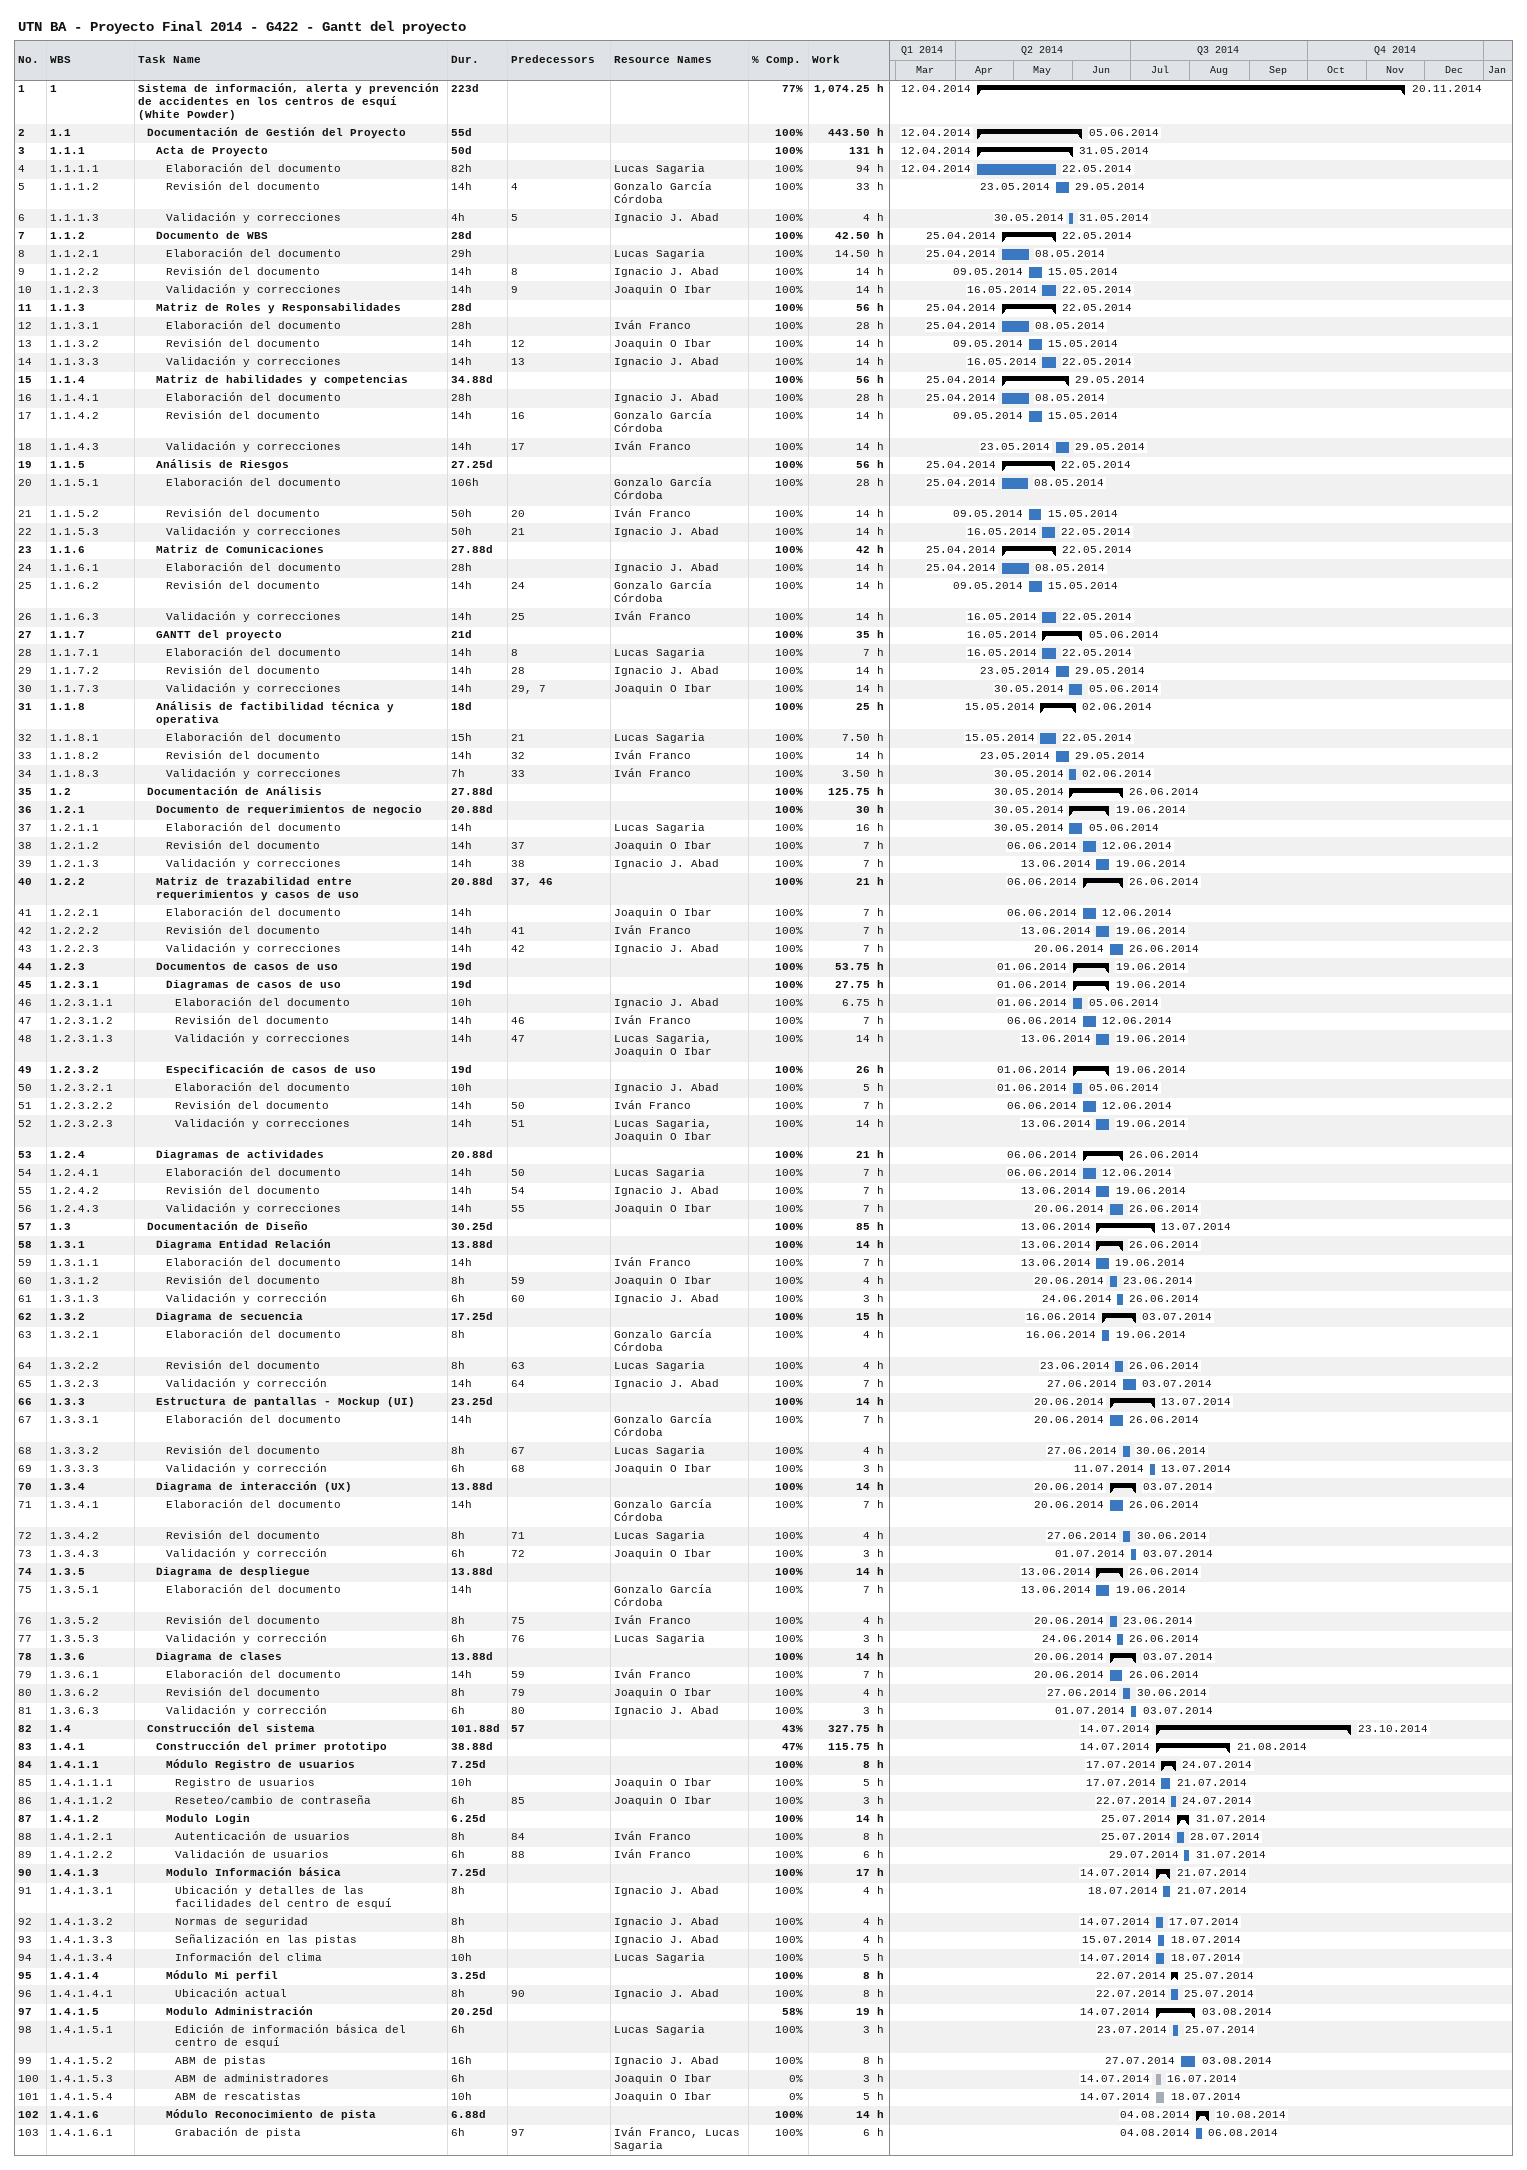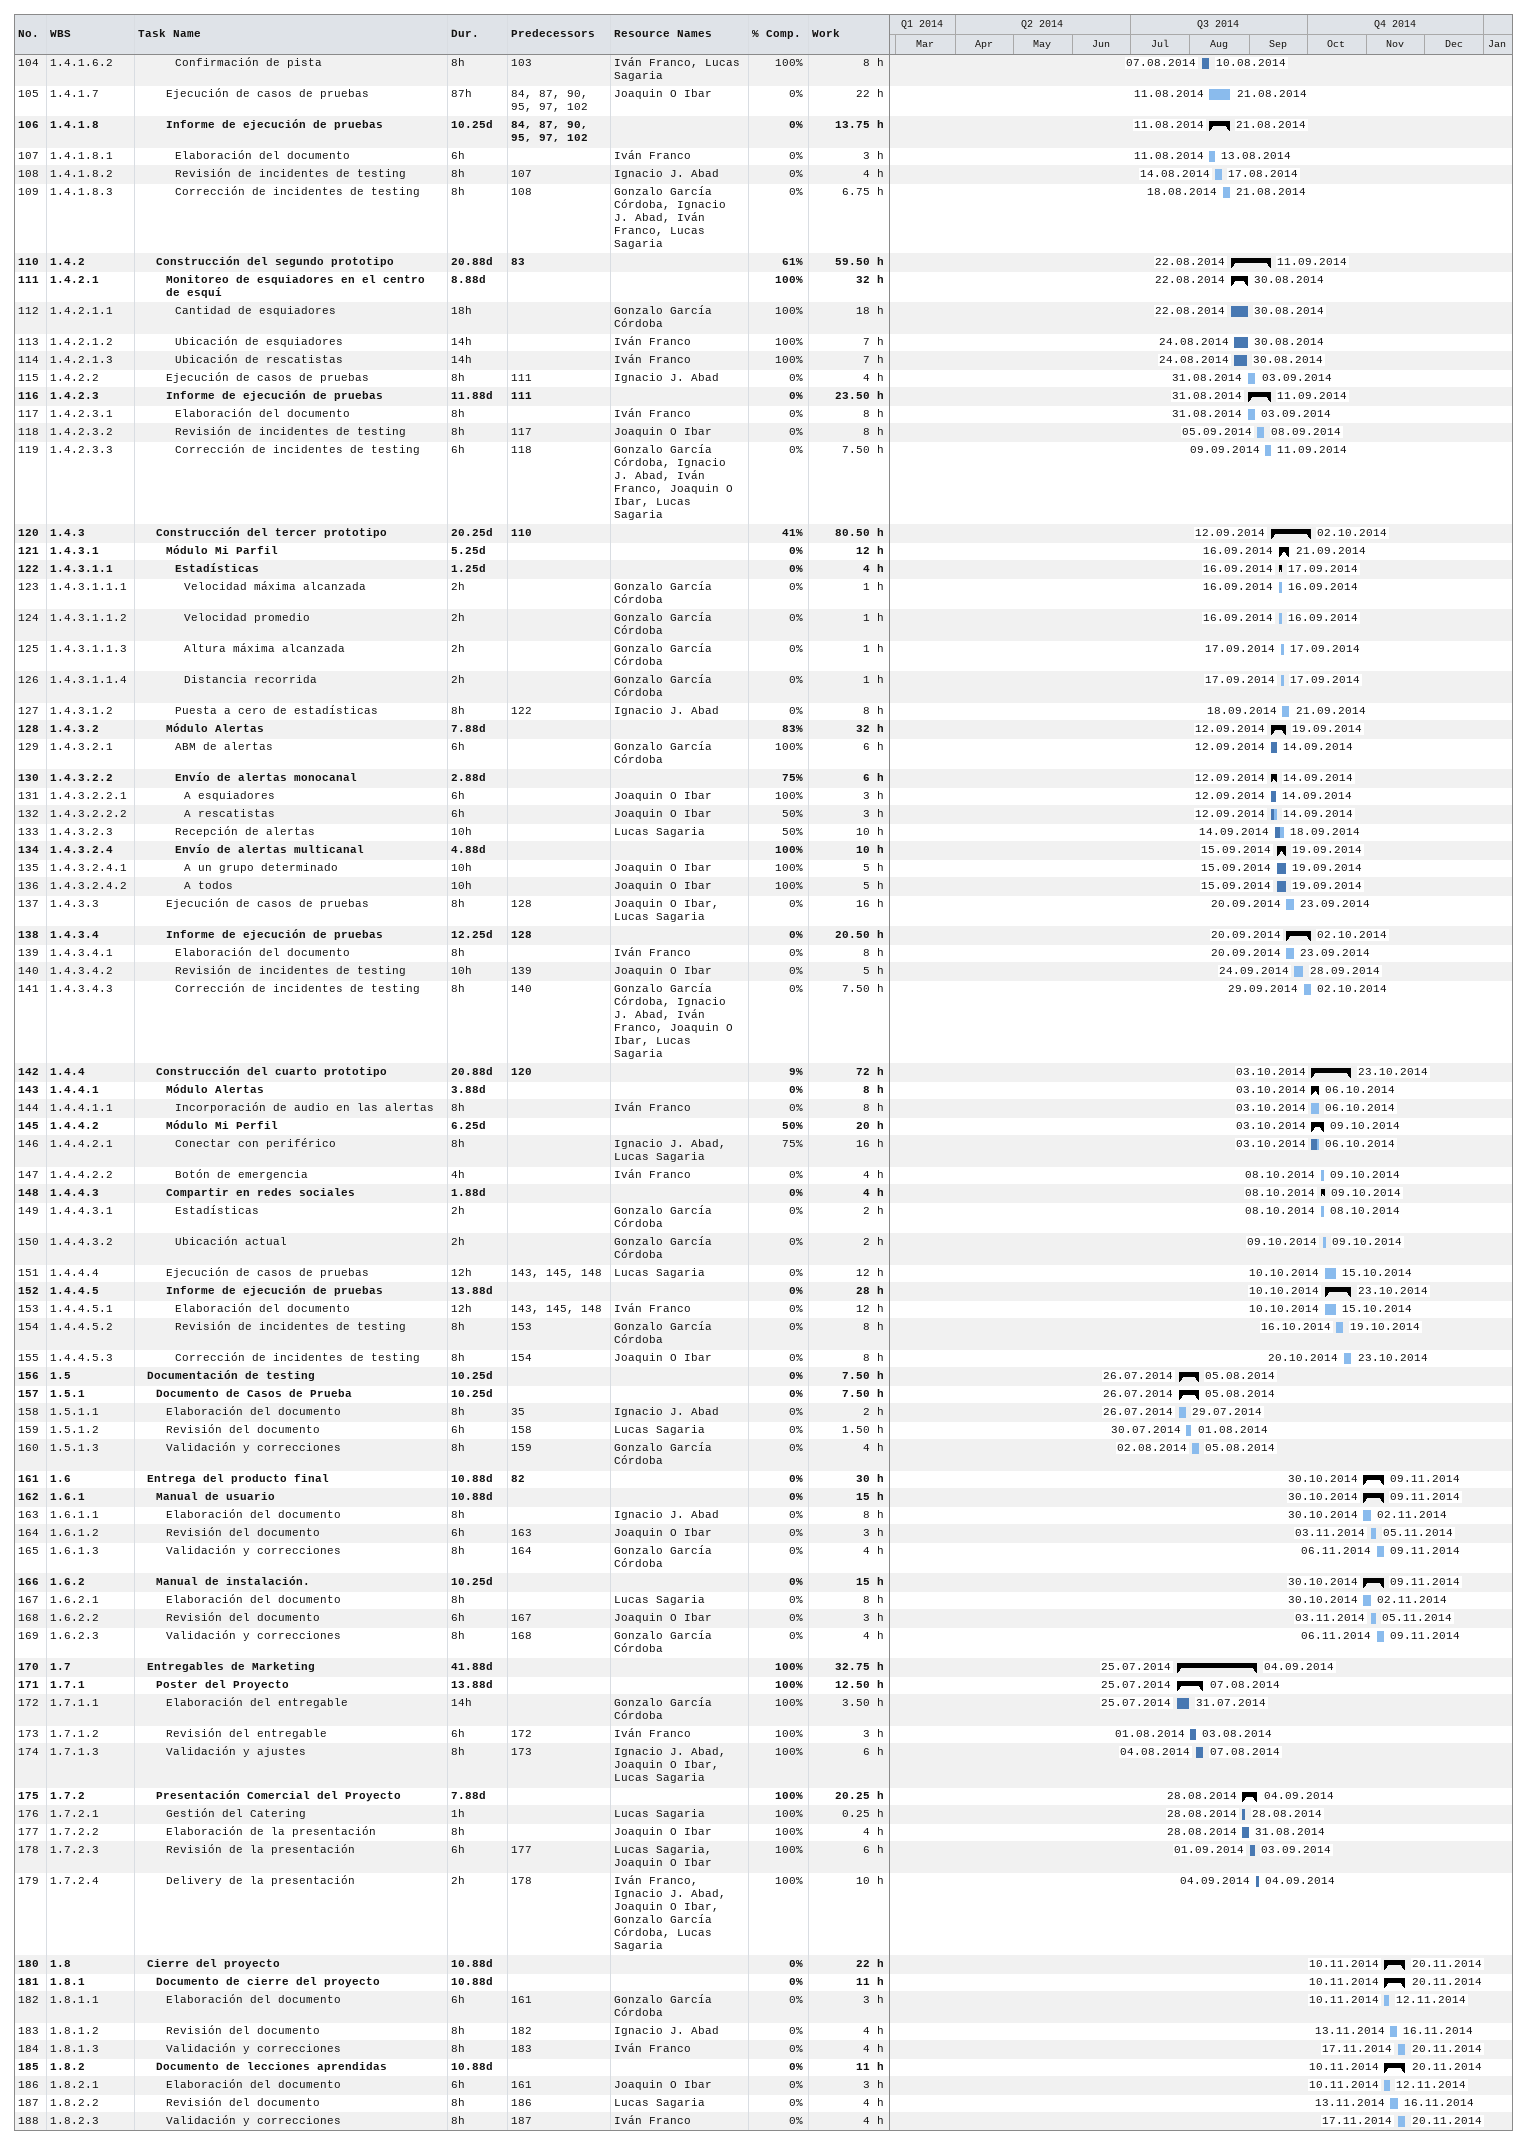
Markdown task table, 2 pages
UTN BA - Proyecto Final 2014 - G422 - Gantt del proyecto

| ID | WBS | Task | Duration | Start | Finish | Predecessors | Resources | % complete | Work (h) |
|---|---|---|---|---|---|---|---|---|---|
| 1 | 1 | **Sistema de información, alerta y prevención de accidentes en los centros de esquí (White Powder)** | 223d | 2014-04-12 | 2014-11-20 |  |  | 77 | 1074.25 |
| 2 | 1.1 | **Documentación de Gestión del Proyecto** | 55d | 2014-04-12 | 2014-06-05 |  |  | 100 | 443.50 |
| 3 | 1.1.1 | **Acta de Proyecto** | 50d | 2014-04-12 | 2014-05-31 |  |  | 100 | 131 |
| 4 | 1.1.1.1 | Elaboración del documento | 82h | 2014-04-12 | 2014-05-22 |  | Lucas Sagaria | 100 | 94 |
| 5 | 1.1.1.2 | Revisión del documento | 14h | 2014-05-23 | 2014-05-29 | 4 | Gonzalo García Córdoba | 100 | 33 |
| 6 | 1.1.1.3 | Validación y correcciones | 4h | 2014-05-30 | 2014-05-31 | 5 | Ignacio J. Abad | 100 | 4 |
| 7 | 1.1.2 | **Documento de WBS** | 28d | 2014-04-25 | 2014-05-22 |  |  | 100 | 42.50 |
| 8 | 1.1.2.1 | Elaboración del documento | 29h | 2014-04-25 | 2014-05-08 |  | Lucas Sagaria | 100 | 14.50 |
| 9 | 1.1.2.2 | Revisión del documento | 14h | 2014-05-09 | 2014-05-15 | 8 | Ignacio J. Abad | 100 | 14 |
| 10 | 1.1.2.3 | Validación y correcciones | 14h | 2014-05-16 | 2014-05-22 | 9 | Joaquin O Ibar | 100 | 14 |
| 11 | 1.1.3 | **Matriz de Roles y Responsabilidades** | 28d | 2014-04-25 | 2014-05-22 |  |  | 100 | 56 |
| 12 | 1.1.3.1 | Elaboración del documento | 28h | 2014-04-25 | 2014-05-08 |  | Iván Franco | 100 | 28 |
| 13 | 1.1.3.2 | Revisión del documento | 14h | 2014-05-09 | 2014-05-15 | 12 | Joaquin O Ibar | 100 | 14 |
| 14 | 1.1.3.3 | Validación y correcciones | 14h | 2014-05-16 | 2014-05-22 | 13 | Ignacio J. Abad | 100 | 14 |
| 15 | 1.1.4 | **Matriz de habilidades y competencias** | 34.88d | 2014-04-25 | 2014-05-29 |  |  | 100 | 56 |
| 16 | 1.1.4.1 | Elaboración del documento | 28h | 2014-04-25 | 2014-05-08 |  | Ignacio J. Abad | 100 | 28 |
| 17 | 1.1.4.2 | Revisión del documento | 14h | 2014-05-09 | 2014-05-15 | 16 | Gonzalo García Córdoba | 100 | 14 |
| 18 | 1.1.4.3 | Validación y correcciones | 14h | 2014-05-23 | 2014-05-29 | 17 | Iván Franco | 100 | 14 |
| 19 | 1.1.5 | **Análisis de Riesgos** | 27.25d | 2014-04-25 | 2014-05-22 |  |  | 100 | 56 |
| 20 | 1.1.5.1 | Elaboración del documento | 106h | 2014-04-25 | 2014-05-08 |  | Gonzalo García Córdoba | 100 | 28 |
| 21 | 1.1.5.2 | Revisión del documento | 50h | 2014-05-09 | 2014-05-15 | 20 | Iván Franco | 100 | 14 |
| 22 | 1.1.5.3 | Validación y correcciones | 50h | 2014-05-16 | 2014-05-22 | 21 | Ignacio J. Abad | 100 | 14 |
| 23 | 1.1.6 | **Matriz de Comunicaciones** | 27.88d | 2014-04-25 | 2014-05-22 |  |  | 100 | 42 |
| 24 | 1.1.6.1 | Elaboración del documento | 28h | 2014-04-25 | 2014-05-08 |  | Ignacio J. Abad | 100 | 14 |
| 25 | 1.1.6.2 | Revisión del documento | 14h | 2014-05-09 | 2014-05-15 | 24 | Gonzalo García Córdoba | 100 | 14 |
| 26 | 1.1.6.3 | Validación y correcciones | 14h | 2014-05-16 | 2014-05-22 | 25 | Iván Franco | 100 | 14 |
| 27 | 1.1.7 | **GANTT del proyecto** | 21d | 2014-05-16 | 2014-06-05 |  |  | 100 | 35 |
| 28 | 1.1.7.1 | Elaboración del documento | 14h | 2014-05-16 | 2014-05-22 | 8 | Lucas Sagaria | 100 | 7 |
| 29 | 1.1.7.2 | Revisión del documento | 14h | 2014-05-23 | 2014-05-29 | 28 | Ignacio J. Abad | 100 | 14 |
| 30 | 1.1.7.3 | Validación y correcciones | 14h | 2014-05-30 | 2014-06-05 | 29, 7 | Joaquin O Ibar | 100 | 14 |
| 31 | 1.1.8 | **Análisis de factibilidad técnica y operativa** | 18d | 2014-05-15 | 2014-06-02 |  |  | 100 | 25 |
| 32 | 1.1.8.1 | Elaboración del documento | 15h | 2014-05-15 | 2014-05-22 | 21 | Lucas Sagaria | 100 | 7.50 |
| 33 | 1.1.8.2 | Revisión del documento | 14h | 2014-05-23 | 2014-05-29 | 32 | Iván Franco | 100 | 14 |
| 34 | 1.1.8.3 | Validación y correcciones | 7h | 2014-05-30 | 2014-06-02 | 33 | Iván Franco | 100 | 3.50 |
| 35 | 1.2 | **Documentación de Análisis** | 27.88d | 2014-05-30 | 2014-06-26 |  |  | 100 | 125.75 |
| 36 | 1.2.1 | **Documento de requerimientos de negocio** | 20.88d | 2014-05-30 | 2014-06-19 |  |  | 100 | 30 |
| 37 | 1.2.1.1 | Elaboración del documento | 14h | 2014-05-30 | 2014-06-05 |  | Lucas Sagaria | 100 | 16 |
| 38 | 1.2.1.2 | Revisión del documento | 14h | 2014-06-06 | 2014-06-12 | 37 | Joaquin O Ibar | 100 | 7 |
| 39 | 1.2.1.3 | Validación y correcciones | 14h | 2014-06-13 | 2014-06-19 | 38 | Ignacio J. Abad | 100 | 7 |
| 40 | 1.2.2 | **Matriz de trazabilidad entre requerimientos y casos de uso** | 20.88d | 2014-06-06 | 2014-06-26 | 37, 46 |  | 100 | 21 |
| 41 | 1.2.2.1 | Elaboración del documento | 14h | 2014-06-06 | 2014-06-12 |  | Joaquin O Ibar | 100 | 7 |
| 42 | 1.2.2.2 | Revisión del documento | 14h | 2014-06-13 | 2014-06-19 | 41 | Iván Franco | 100 | 7 |
| 43 | 1.2.2.3 | Validación y correcciones | 14h | 2014-06-20 | 2014-06-26 | 42 | Ignacio J. Abad | 100 | 7 |
| 44 | 1.2.3 | **Documentos de casos de uso** | 19d | 2014-06-01 | 2014-06-19 |  |  | 100 | 53.75 |
| 45 | 1.2.3.1 | **Diagramas de casos de uso** | 19d | 2014-06-01 | 2014-06-19 |  |  | 100 | 27.75 |
| 46 | 1.2.3.1.1 | Elaboración del documento | 10h | 2014-06-01 | 2014-06-05 |  | Ignacio J. Abad | 100 | 6.75 |
| 47 | 1.2.3.1.2 | Revisión del documento | 14h | 2014-06-06 | 2014-06-12 | 46 | Iván Franco | 100 | 7 |
| 48 | 1.2.3.1.3 | Validación y correcciones | 14h | 2014-06-13 | 2014-06-19 | 47 | Lucas Sagaria, Joaquin O Ibar | 100 | 14 |
| 49 | 1.2.3.2 | **Especificación de casos de uso** | 19d | 2014-06-01 | 2014-06-19 |  |  | 100 | 26 |
| 50 | 1.2.3.2.1 | Elaboración del documento | 10h | 2014-06-01 | 2014-06-05 |  | Ignacio J. Abad | 100 | 5 |
| 51 | 1.2.3.2.2 | Revisión del documento | 14h | 2014-06-06 | 2014-06-12 | 50 | Iván Franco | 100 | 7 |
| 52 | 1.2.3.2.3 | Validación y correcciones | 14h | 2014-06-13 | 2014-06-19 | 51 | Lucas Sagaria, Joaquin O Ibar | 100 | 14 |
| 53 | 1.2.4 | **Diagramas de actividades** | 20.88d | 2014-06-06 | 2014-06-26 |  |  | 100 | 21 |
| 54 | 1.2.4.1 | Elaboración del documento | 14h | 2014-06-06 | 2014-06-12 | 50 | Lucas Sagaria | 100 | 7 |
| 55 | 1.2.4.2 | Revisión del documento | 14h | 2014-06-13 | 2014-06-19 | 54 | Ignacio J. Abad | 100 | 7 |
| 56 | 1.2.4.3 | Validación y correcciones | 14h | 2014-06-20 | 2014-06-26 | 55 | Joaquin O Ibar | 100 | 7 |
| 57 | 1.3 | **Documentación de Diseño** | 30.25d | 2014-06-13 | 2014-07-13 |  |  | 100 | 85 |
| 58 | 1.3.1 | **Diagrama Entidad Relación** | 13.88d | 2014-06-13 | 2014-06-26 |  |  | 100 | 14 |
| 59 | 1.3.1.1 | Elaboración del documento | 14h | 2014-06-13 | 2014-06-19 |  | Iván Franco | 100 | 7 |
| 60 | 1.3.1.2 | Revisión del documento | 8h | 2014-06-20 | 2014-06-23 | 59 | Joaquin O Ibar | 100 | 4 |
| 61 | 1.3.1.3 | Validación y corrección | 6h | 2014-06-24 | 2014-06-26 | 60 | Ignacio J. Abad | 100 | 3 |
| 62 | 1.3.2 | **Diagrama de secuencia** | 17.25d | 2014-06-16 | 2014-07-03 |  |  | 100 | 15 |
| 63 | 1.3.2.1 | Elaboración del documento | 8h | 2014-06-16 | 2014-06-19 |  | Gonzalo García Córdoba | 100 | 4 |
| 64 | 1.3.2.2 | Revisión del documento | 8h | 2014-06-23 | 2014-06-26 | 63 | Lucas Sagaria | 100 | 4 |
| 65 | 1.3.2.3 | Validación y corrección | 14h | 2014-06-27 | 2014-07-03 | 64 | Ignacio J. Abad | 100 | 7 |
| 66 | 1.3.3 | **Estructura de pantallas - Mockup (UI)** | 23.25d | 2014-06-20 | 2014-07-13 |  |  | 100 | 14 |
| 67 | 1.3.3.1 | Elaboración del documento | 14h | 2014-06-20 | 2014-06-26 |  | Gonzalo García Córdoba | 100 | 7 |
| 68 | 1.3.3.2 | Revisión del documento | 8h | 2014-06-27 | 2014-06-30 | 67 | Lucas Sagaria | 100 | 4 |
| 69 | 1.3.3.3 | Validación y corrección | 6h | 2014-07-11 | 2014-07-13 | 68 | Joaquin O Ibar | 100 | 3 |
| 70 | 1.3.4 | **Diagrama de interacción (UX)** | 13.88d | 2014-06-20 | 2014-07-03 |  |  | 100 | 14 |
| 71 | 1.3.4.1 | Elaboración del documento | 14h | 2014-06-20 | 2014-06-26 |  | Gonzalo García Córdoba | 100 | 7 |
| 72 | 1.3.4.2 | Revisión del documento | 8h | 2014-06-27 | 2014-06-30 | 71 | Lucas Sagaria | 100 | 4 |
| 73 | 1.3.4.3 | Validación y corrección | 6h | 2014-07-01 | 2014-07-03 | 72 | Joaquin O Ibar | 100 | 3 |
| 74 | 1.3.5 | **Diagrama de despliegue** | 13.88d | 2014-06-13 | 2014-06-26 |  |  | 100 | 14 |
| 75 | 1.3.5.1 | Elaboración del documento | 14h | 2014-06-13 | 2014-06-19 |  | Gonzalo García Córdoba | 100 | 7 |
| 76 | 1.3.5.2 | Revisión del documento | 8h | 2014-06-20 | 2014-06-23 | 75 | Iván Franco | 100 | 4 |
| 77 | 1.3.5.3 | Validación y corrección | 6h | 2014-06-24 | 2014-06-26 | 76 | Lucas Sagaria | 100 | 3 |
| 78 | 1.3.6 | **Diagrama de clases** | 13.88d | 2014-06-20 | 2014-07-03 |  |  | 100 | 14 |
| 79 | 1.3.6.1 | Elaboración del documento | 14h | 2014-06-20 | 2014-06-26 | 59 | Iván Franco | 100 | 7 |
| 80 | 1.3.6.2 | Revisión del documento | 8h | 2014-06-27 | 2014-06-30 | 79 | Joaquin O Ibar | 100 | 4 |
| 81 | 1.3.6.3 | Validación y corrección | 6h | 2014-07-01 | 2014-07-03 | 80 | Ignacio J. Abad | 100 | 3 |
| 82 | 1.4 | **Construcción del sistema** | 101.88d | 2014-07-14 | 2014-10-23 | 57 |  | 43 | 327.75 |
| 83 | 1.4.1 | **Construcción del primer prototipo** | 38.88d | 2014-07-14 | 2014-08-21 |  |  | 47 | 115.75 |
| 84 | 1.4.1.1 | **Módulo Registro de usuarios** | 7.25d | 2014-07-17 | 2014-07-24 |  |  | 100 | 8 |
| 85 | 1.4.1.1.1 | Registro de usuarios | 10h | 2014-07-17 | 2014-07-21 |  | Joaquin O Ibar | 100 | 5 |
| 86 | 1.4.1.1.2 | Reseteo/cambio de contraseña | 6h | 2014-07-22 | 2014-07-24 | 85 | Joaquin O Ibar | 100 | 3 |
| 87 | 1.4.1.2 | **Modulo Login** | 6.25d | 2014-07-25 | 2014-07-31 |  |  | 100 | 14 |
| 88 | 1.4.1.2.1 | Autenticación de usuarios | 8h | 2014-07-25 | 2014-07-28 | 84 | Iván Franco | 100 | 8 |
| 89 | 1.4.1.2.2 | Validación de usuarios | 6h | 2014-07-29 | 2014-07-31 | 88 | Iván Franco | 100 | 6 |
| 90 | 1.4.1.3 | **Modulo Información básica** | 7.25d | 2014-07-14 | 2014-07-21 |  |  | 100 | 17 |
| 91 | 1.4.1.3.1 | Ubicación y detalles de las facilidades del centro de esquí | 8h | 2014-07-18 | 2014-07-21 |  | Ignacio J. Abad | 100 | 4 |
| 92 | 1.4.1.3.2 | Normas de seguridad | 8h | 2014-07-14 | 2014-07-17 |  | Ignacio J. Abad | 100 | 4 |
| 93 | 1.4.1.3.3 | Señalización en las pistas | 8h | 2014-07-15 | 2014-07-18 |  | Ignacio J. Abad | 100 | 4 |
| 94 | 1.4.1.3.4 | Información del clima | 10h | 2014-07-14 | 2014-07-18 |  | Lucas Sagaria | 100 | 5 |
| 95 | 1.4.1.4 | **Módulo Mi perfil** | 3.25d | 2014-07-22 | 2014-07-25 |  |  | 100 | 8 |
| 96 | 1.4.1.4.1 | Ubicación actual | 8h | 2014-07-22 | 2014-07-25 | 90 | Ignacio J. Abad | 100 | 8 |
| 97 | 1.4.1.5 | **Modulo Administración** | 20.25d | 2014-07-14 | 2014-08-03 |  |  | 58 | 19 |
| 98 | 1.4.1.5.1 | Edición de información básica del centro de esquí | 6h | 2014-07-23 | 2014-07-25 |  | Lucas Sagaria | 100 | 3 |
| 99 | 1.4.1.5.2 | ABM de pistas | 16h | 2014-07-27 | 2014-08-03 |  | Ignacio J. Abad | 100 | 8 |
| 100 | 1.4.1.5.3 | ABM de administradores | 6h | 2014-07-14 | 2014-07-16 |  | Joaquin O Ibar | 0 | 3 |
| 101 | 1.4.1.5.4 | ABM de rescatistas | 10h | 2014-07-14 | 2014-07-18 |  | Joaquin O Ibar | 0 | 5 |
| 102 | 1.4.1.6 | **Módulo Reconocimiento de pista** | 6.88d | 2014-08-04 | 2014-08-10 |  |  | 100 | 14 |
| 103 | 1.4.1.6.1 | Grabación de pista | 6h | 2014-08-04 | 2014-08-06 | 97 | Iván Franco, Lucas Sagaria | 100 | 6 |
| 104 | 1.4.1.6.2 | Confirmación de pista | 8h | 2014-08-07 | 2014-08-10 | 103 | Iván Franco, Lucas Sagaria | 100 | 8 |
| 105 | 1.4.1.7 | Ejecución de casos de pruebas | 87h | 2014-08-11 | 2014-08-21 | 84, 87, 90, 95, 97, 102 | Joaquin O Ibar | 0 | 22 |
| 106 | 1.4.1.8 | **Informe de ejecución de pruebas** | 10.25d | 2014-08-11 | 2014-08-21 | 84, 87, 90, 95, 97, 102 |  | 0 | 13.75 |
| 107 | 1.4.1.8.1 | Elaboración del documento | 6h | 2014-08-11 | 2014-08-13 |  | Iván Franco | 0 | 3 |
| 108 | 1.4.1.8.2 | Revisión de incidentes de testing | 8h | 2014-08-14 | 2014-08-17 | 107 | Ignacio J. Abad | 0 | 4 |
| 109 | 1.4.1.8.3 | Corrección de incidentes de testing | 8h | 2014-08-18 | 2014-08-21 | 108 | Gonzalo García Córdoba, Ignacio J. Abad, Iván Franco, Lucas Sagaria | 0 | 6.75 |
| 110 | 1.4.2 | **Construcción del segundo prototipo** | 20.88d | 2014-08-22 | 2014-09-11 | 83 |  | 61 | 59.50 |
| 111 | 1.4.2.1 | **Monitoreo de esquiadores en el centro de esquí** | 8.88d | 2014-08-22 | 2014-08-30 |  |  | 100 | 32 |
| 112 | 1.4.2.1.1 | Cantidad de esquiadores | 18h | 2014-08-22 | 2014-08-30 |  | Gonzalo García Córdoba | 100 | 18 |
| 113 | 1.4.2.1.2 | Ubicación de esquiadores | 14h | 2014-08-24 | 2014-08-30 |  | Iván Franco | 100 | 7 |
| 114 | 1.4.2.1.3 | Ubicación de rescatistas | 14h | 2014-08-24 | 2014-08-30 |  | Iván Franco | 100 | 7 |
| 115 | 1.4.2.2 | Ejecución de casos de pruebas | 8h | 2014-08-31 | 2014-09-03 | 111 | Ignacio J. Abad | 0 | 4 |
| 116 | 1.4.2.3 | **Informe de ejecución de pruebas** | 11.88d | 2014-08-31 | 2014-09-11 | 111 |  | 0 | 23.50 |
| 117 | 1.4.2.3.1 | Elaboración del documento | 8h | 2014-08-31 | 2014-09-03 |  | Iván Franco | 0 | 8 |
| 118 | 1.4.2.3.2 | Revisión de incidentes de testing | 8h | 2014-09-05 | 2014-09-08 | 117 | Joaquin O Ibar | 0 | 8 |
| 119 | 1.4.2.3.3 | Corrección de incidentes de testing | 6h | 2014-09-09 | 2014-09-11 | 118 | Gonzalo García Córdoba, Ignacio J. Abad, Iván Franco, Joaquin O Ibar, Lucas Sagaria | 0 | 7.50 |
| 120 | 1.4.3 | **Construcción del tercer prototipo** | 20.25d | 2014-09-12 | 2014-10-02 | 110 |  | 41 | 80.50 |
| 121 | 1.4.3.1 | **Módulo Mi Parfil** | 5.25d | 2014-09-16 | 2014-09-21 |  |  | 0 | 12 |
| 122 | 1.4.3.1.1 | **Estadísticas** | 1.25d | 2014-09-16 | 2014-09-17 |  |  | 0 | 4 |
| 123 | 1.4.3.1.1.1 | Velocidad máxima alcanzada | 2h | 2014-09-16 | 2014-09-16 |  | Gonzalo García Córdoba | 0 | 1 |
| 124 | 1.4.3.1.1.2 | Velocidad promedio | 2h | 2014-09-16 | 2014-09-16 |  | Gonzalo García Córdoba | 0 | 1 |
| 125 | 1.4.3.1.1.3 | Altura máxima alcanzada | 2h | 2014-09-17 | 2014-09-17 |  | Gonzalo García Córdoba | 0 | 1 |
| 126 | 1.4.3.1.1.4 | Distancia recorrida | 2h | 2014-09-17 | 2014-09-17 |  | Gonzalo García Córdoba | 0 | 1 |
| 127 | 1.4.3.1.2 | Puesta a cero de estadísticas | 8h | 2014-09-18 | 2014-09-21 | 122 | Ignacio J. Abad | 0 | 8 |
| 128 | 1.4.3.2 | **Módulo Alertas** | 7.88d | 2014-09-12 | 2014-09-19 |  |  | 83 | 32 |
| 129 | 1.4.3.2.1 | ABM de alertas | 6h | 2014-09-12 | 2014-09-14 |  | Gonzalo García Córdoba | 100 | 6 |
| 130 | 1.4.3.2.2 | **Envío de alertas monocanal** | 2.88d | 2014-09-12 | 2014-09-14 |  |  | 75 | 6 |
| 131 | 1.4.3.2.2.1 | A esquiadores | 6h | 2014-09-12 | 2014-09-14 |  | Joaquin O Ibar | 100 | 3 |
| 132 | 1.4.3.2.2.2 | A rescatistas | 6h | 2014-09-12 | 2014-09-14 |  | Joaquin O Ibar | 50 | 3 |
| 133 | 1.4.3.2.3 | Recepción de alertas | 10h | 2014-09-14 | 2014-09-18 |  | Lucas Sagaria | 50 | 10 |
| 134 | 1.4.3.2.4 | **Envío de alertas multicanal** | 4.88d | 2014-09-15 | 2014-09-19 |  |  | 100 | 10 |
| 135 | 1.4.3.2.4.1 | A un grupo determinado | 10h | 2014-09-15 | 2014-09-19 |  | Joaquin O Ibar | 100 | 5 |
| 136 | 1.4.3.2.4.2 | A todos | 10h | 2014-09-15 | 2014-09-19 |  | Joaquin O Ibar | 100 | 5 |
| 137 | 1.4.3.3 | Ejecución de casos de pruebas | 8h | 2014-09-20 | 2014-09-23 | 128 | Joaquin O Ibar, Lucas Sagaria | 0 | 16 |
| 138 | 1.4.3.4 | **Informe de ejecución de pruebas** | 12.25d | 2014-09-20 | 2014-10-02 | 128 |  | 0 | 20.50 |
| 139 | 1.4.3.4.1 | Elaboración del documento | 8h | 2014-09-20 | 2014-09-23 |  | Iván Franco | 0 | 8 |
| 140 | 1.4.3.4.2 | Revisión de incidentes de testing | 10h | 2014-09-24 | 2014-09-28 | 139 | Joaquin O Ibar | 0 | 5 |
| 141 | 1.4.3.4.3 | Corrección de incidentes de testing | 8h | 2014-09-29 | 2014-10-02 | 140 | Gonzalo García Córdoba, Ignacio J. Abad, Iván Franco, Joaquin O Ibar, Lucas Sagaria | 0 | 7.50 |
| 142 | 1.4.4 | **Construcción del cuarto prototipo** | 20.88d | 2014-10-03 | 2014-10-23 | 120 |  | 9 | 72 |
| 143 | 1.4.4.1 | **Módulo Alertas** | 3.88d | 2014-10-03 | 2014-10-06 |  |  | 0 | 8 |
| 144 | 1.4.4.1.1 | Incorporación de audio en las alertas | 8h | 2014-10-03 | 2014-10-06 |  | Iván Franco | 0 | 8 |
| 145 | 1.4.4.2 | **Módulo Mi Perfil** | 6.25d | 2014-10-03 | 2014-10-09 |  |  | 50 | 20 |
| 146 | 1.4.4.2.1 | Conectar con periférico | 8h | 2014-10-03 | 2014-10-06 |  | Ignacio J. Abad, Lucas Sagaria | 75 | 16 |
| 147 | 1.4.4.2.2 | Botón de emergencia | 4h | 2014-10-08 | 2014-10-09 |  | Iván Franco | 0 | 4 |
| 148 | 1.4.4.3 | **Compartir en redes sociales** | 1.88d | 2014-10-08 | 2014-10-09 |  |  | 0 | 4 |
| 149 | 1.4.4.3.1 | Estadísticas | 2h | 2014-10-08 | 2014-10-08 |  | Gonzalo García Córdoba | 0 | 2 |
| 150 | 1.4.4.3.2 | Ubicación actual | 2h | 2014-10-09 | 2014-10-09 |  | Gonzalo García Córdoba | 0 | 2 |
| 151 | 1.4.4.4 | Ejecución de casos de pruebas | 12h | 2014-10-10 | 2014-10-15 | 143, 145, 148 | Lucas Sagaria | 0 | 12 |
| 152 | 1.4.4.5 | **Informe de ejecución de pruebas** | 13.88d | 2014-10-10 | 2014-10-23 |  |  | 0 | 28 |
| 153 | 1.4.4.5.1 | Elaboración del documento | 12h | 2014-10-10 | 2014-10-15 | 143, 145, 148 | Iván Franco | 0 | 12 |
| 154 | 1.4.4.5.2 | Revisión de incidentes de testing | 8h | 2014-10-16 | 2014-10-19 | 153 | Gonzalo García Córdoba | 0 | 8 |
| 155 | 1.4.4.5.3 | Corrección de incidentes de testing | 8h | 2014-10-20 | 2014-10-23 | 154 | Joaquin O Ibar | 0 | 8 |
| 156 | 1.5 | **Documentación de testing** | 10.25d | 2014-07-26 | 2014-08-05 |  |  | 0 | 7.50 |
| 157 | 1.5.1 | **Documento de Casos de Prueba** | 10.25d | 2014-07-26 | 2014-08-05 |  |  | 0 | 7.50 |
| 158 | 1.5.1.1 | Elaboración del documento | 8h | 2014-07-26 | 2014-07-29 | 35 | Ignacio J. Abad | 0 | 2 |
| 159 | 1.5.1.2 | Revisión del documento | 6h | 2014-07-30 | 2014-08-01 | 158 | Lucas Sagaria | 0 | 1.50 |
| 160 | 1.5.1.3 | Validación y correcciones | 8h | 2014-08-02 | 2014-08-05 | 159 | Gonzalo García Córdoba | 0 | 4 |
| 161 | 1.6 | **Entrega del producto final** | 10.88d | 2014-10-30 | 2014-11-09 | 82 |  | 0 | 30 |
| 162 | 1.6.1 | **Manual de usuario** | 10.88d | 2014-10-30 | 2014-11-09 |  |  | 0 | 15 |
| 163 | 1.6.1.1 | Elaboración del documento | 8h | 2014-10-30 | 2014-11-02 |  | Ignacio J. Abad | 0 | 8 |
| 164 | 1.6.1.2 | Revisión del documento | 6h | 2014-11-03 | 2014-11-05 | 163 | Joaquin O Ibar | 0 | 3 |
| 165 | 1.6.1.3 | Validación y correcciones | 8h | 2014-11-06 | 2014-11-09 | 164 | Gonzalo García Córdoba | 0 | 4 |
| 166 | 1.6.2 | **Manual de instalación.** | 10.25d | 2014-10-30 | 2014-11-09 |  |  | 0 | 15 |
| 167 | 1.6.2.1 | Elaboración del documento | 8h | 2014-10-30 | 2014-11-02 |  | Lucas Sagaria | 0 | 8 |
| 168 | 1.6.2.2 | Revisión del documento | 6h | 2014-11-03 | 2014-11-05 | 167 | Joaquin O Ibar | 0 | 3 |
| 169 | 1.6.2.3 | Validación y correcciones | 8h | 2014-11-06 | 2014-11-09 | 168 | Gonzalo García Córdoba | 0 | 4 |
| 170 | 1.7 | **Entregables de Marketing** | 41.88d | 2014-07-25 | 2014-09-04 |  |  | 100 | 32.75 |
| 171 | 1.7.1 | **Poster del Proyecto** | 13.88d | 2014-07-25 | 2014-08-07 |  |  | 100 | 12.50 |
| 172 | 1.7.1.1 | Elaboración del entregable | 14h | 2014-07-25 | 2014-07-31 |  | Gonzalo García Córdoba | 100 | 3.50 |
| 173 | 1.7.1.2 | Revisión del entregable | 6h | 2014-08-01 | 2014-08-03 | 172 | Iván Franco | 100 | 3 |
| 174 | 1.7.1.3 | Validación y ajustes | 8h | 2014-08-04 | 2014-08-07 | 173 | Ignacio J. Abad, Joaquin O Ibar, Lucas Sagaria | 100 | 6 |
| 175 | 1.7.2 | **Presentación Comercial del Proyecto** | 7.88d | 2014-08-28 | 2014-09-04 |  |  | 100 | 20.25 |
| 176 | 1.7.2.1 | Gestión del Catering | 1h | 2014-08-28 | 2014-08-28 |  | Lucas Sagaria | 100 | 0.25 |
| 177 | 1.7.2.2 | Elaboración de la presentación | 8h | 2014-08-28 | 2014-08-31 |  | Joaquin O Ibar | 100 | 4 |
| 178 | 1.7.2.3 | Revisión de la presentación | 6h | 2014-09-01 | 2014-09-03 | 177 | Lucas Sagaria, Joaquin O Ibar | 100 | 6 |
| 179 | 1.7.2.4 | Delivery de la presentación | 2h | 2014-09-04 | 2014-09-04 | 178 | Iván Franco, Ignacio J. Abad, Joaquin O Ibar, Gonzalo García Córdoba, Lucas Sagaria | 100 | 10 |
| 180 | 1.8 | **Cierre del proyecto** | 10.88d | 2014-11-10 | 2014-11-20 |  |  | 0 | 22 |
| 181 | 1.8.1 | **Documento de cierre del proyecto** | 10.88d | 2014-11-10 | 2014-11-20 |  |  | 0 | 11 |
| 182 | 1.8.1.1 | Elaboración del documento | 6h | 2014-11-10 | 2014-11-12 | 161 | Gonzalo García Córdoba | 0 | 3 |
| 183 | 1.8.1.2 | Revisión del documento | 8h | 2014-11-13 | 2014-11-16 | 182 | Ignacio J. Abad | 0 | 4 |
| 184 | 1.8.1.3 | Validación y correcciones | 8h | 2014-11-17 | 2014-11-20 | 183 | Iván Franco | 0 | 4 |
| 185 | 1.8.2 | **Documento de lecciones aprendidas** | 10.88d | 2014-11-10 | 2014-11-20 |  |  | 0 | 11 |
| 186 | 1.8.2.1 | Elaboración del documento | 6h | 2014-11-10 | 2014-11-12 | 161 | Joaquin O Ibar | 0 | 3 |
| 187 | 1.8.2.2 | Revisión del documento | 8h | 2014-11-13 | 2014-11-16 | 186 | Lucas Sagaria | 0 | 4 |
| 188 | 1.8.2.3 | Validación y correcciones | 8h | 2014-11-17 | 2014-11-20 | 187 | Iván Franco | 0 | 4 |
